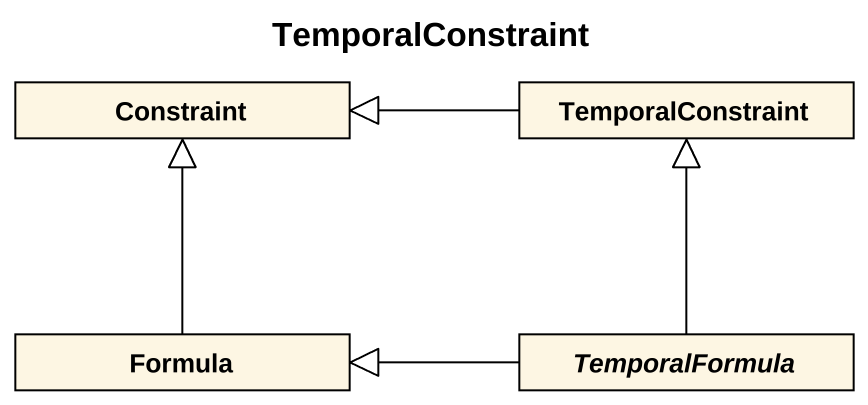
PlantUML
@startuml
title TemporalConstraint
hide circle
hide empty members
class Constraint
class TemporalConstraint
class Formula
abstract class TemporalFormula
TemporalConstraint -left-|> Constraint
Formula -up-|> Constraint
TemporalFormula -up-|> TemporalConstraint
TemporalFormula -left-|> Formula
@enduml
